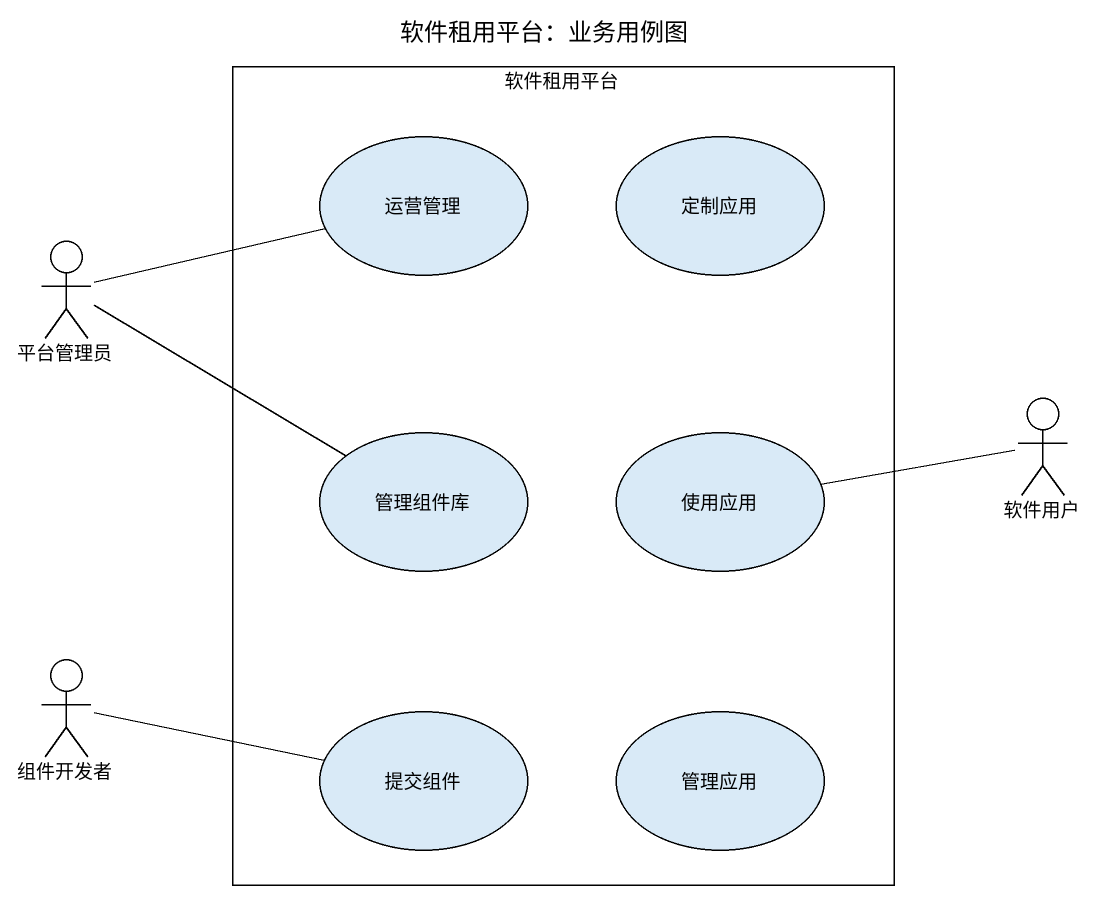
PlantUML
@startuml
title 软件租用平台：业务用例图
rectangle 软件租用平台 {
  usecase 运营管理
  usecase 定制应用
  usecase 管理组件库
  usecase 使用应用
  usecase 提交组件
  usecase 管理应用
}
actor 平台管理员
actor 软件用户
actor 组件开发者
平台管理员 -right- 运营管理
平台管理员 -right- 管理组件库
软件用户 -left- 使用应用
组件开发者 -right- 提交组件
@enduml
